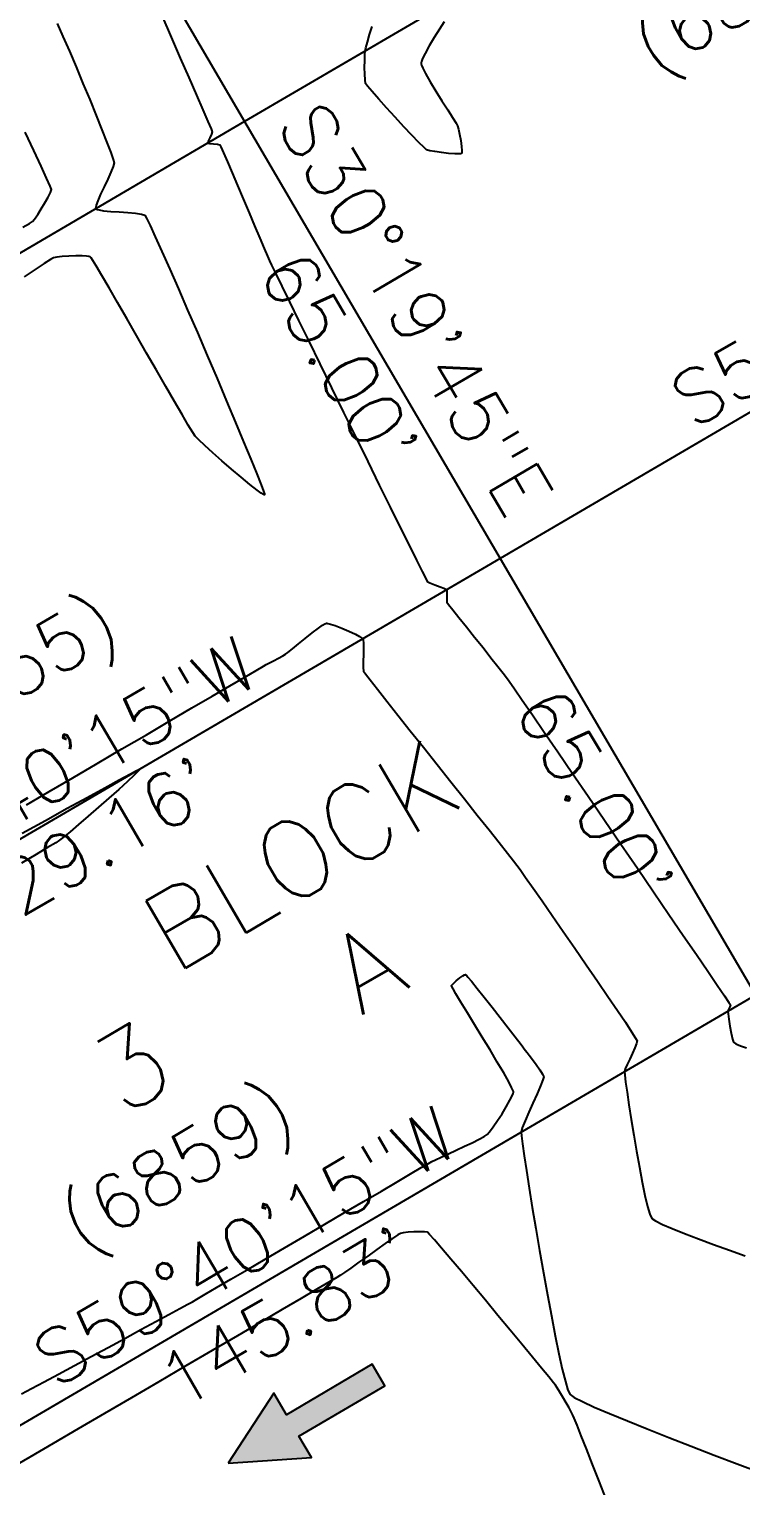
# Model space of a CAD drawing. Header units: feet. Extents: x 23 to 2149517, y -26 to 355304.
# Drawn here: x 2137540.5 to 2137632, y 340724.7 to 340911.8 of the extents above; entities that cross this region are included whole.
import ezdxf

# ---------------------------------------------------------------- set-up
doc = ezdxf.new("R2010")
doc.units = ezdxf.units.FT
doc.header["$MEASUREMENT"] = 0
for name, color, linetype in [('A-EC-CURLEX-MATTING', 6, 'Continuous'), ('A-EC-FLOW-ARROWS', 252, 'Continuous'), ('C-TOPO-MINR-N', 2, 'Continuous'), ('xhpc023-pt$0$A-ADDRESS-N', 6, 'Continuous'), ('xhpc023-pt$0$V-LOT-BLOCKS', 7, 'Continuous'), ('xhpc023-pt$0$V-LOT-NO', 6, 'Continuous'), ('xhpc023-pt$0$V-PROP-SUBD-N', 7, 'Continuous'), ('xhpc023-pt$0$V-SUBD-TEXT-N', 2, 'Continuous')]:
    doc.layers.add(name, color=color, linetype=linetype)
doc.styles.add('xhpc023-pt$0$L100', font='simplex', dxfattribs={"height": 10})
doc.styles.add('xhpc023-pt$0$L70', font='simplex.shx', dxfattribs={"height": 7})

# ---------------------------------------------------------------- blocks, each defined once
blk = doc.blocks.new('xhpc023-pt')
at = {"layer": 'xhpc023-pt$0$V-PROP-SUBD-N'}
for p, q in [((2137497.52, 341020.74), (2137666.68, 340731.59)), ((2137671.79, 340960.5), (2137568.22, 340899.9)), ((2137704.62, 340904.39), (2137601.04, 340843.8)), ((2137568.22, 340899.9), (2137463.76, 340838.79)), ((2137601.04, 340843.8), (2137489.55, 340778.57)), ((2137633.86, 340787.69), (2137507.99, 340714.05))]:
    blk.add_line(p, q, dxfattribs=at)
at = {"layer": 'xhpc023-pt$0$A-ADDRESS-N', "char_height": 7, "width": 77.1852, "attachment_point": 5, "rotation": 30.3291, "style": 'xhpc023-pt$0$L70'}
for s, insert in [('(6852)', (2137633.68, 340915.99)), ('\\pt77;(6855)', (2137537.54, 340827.38)), ('\\pt77;(6859)', (2137560.1, 340764.72))]:
    blk.add_mtext(s, dxfattribs=dict(at, insert=insert))
at = {"layer": 'xhpc023-pt$0$V-LOT-BLOCKS', "insert": (2137579.71, 340798.46, 572.7), "char_height": 10, "width": 34.0116, "attachment_point": 5, "rotation": 30.3291, "style": 'xhpc023-pt$0$L100'}
blk.add_mtext('BLOCK A', dxfattribs=at)
at = {"layer": 'xhpc023-pt$0$V-LOT-NO', "insert": (2137553.73, 340778.47, 572.4), "char_height": 10, "width": 34.0116, "attachment_point": 5, "rotation": 30.3291, "style": 'xhpc023-pt$0$L100'}
blk.add_mtext('3', dxfattribs=at)
at = {"layer": 'xhpc023-pt$0$V-SUBD-TEXT-N', "style": 'xhpc023-pt$0$L70'}
blk.add_text('S30°19\'45"E', height=7, rotation=300.3291, dxfattribs=at).set_placement((2137572.2, 340899.53))
at = {"layer": 'xhpc023-pt$0$V-SUBD-TEXT-N', "char_height": 7, "style": 'xhpc023-pt$0$L70'}
for s, insert, attachment_point, rotation in [('S59°40\'15"W', (2137651.94, 340875.61), 8, 30.3291), ("65.00'", (2137583.42, 340871.14), 2, 300.3291), ('S59°40\'15"W', (2137544.41, 340812.7), 8, 30.3291), ("65.00'", (2137616.24, 340815.04), 2, 300.3291), ("129.16'", (2137546.18, 340809.68), 2, 30.3291), ('S59°40\'15"W', (2137570.04, 340752.38), 8, 30.3291), ("145.83'", (2137571.81, 340749.36), 2, 30.3291)]:
    blk.add_mtext(s, dxfattribs=dict(at, insert=insert, attachment_point=attachment_point, rotation=rotation))
blk = doc.blocks.new('ARROW')
blk.add_hatch(color=256).paths.add_polyline_path([(0, 0), (12, 6), (12, 2), (28, 2), (28, -2), (12, -2), (12, -6)])
blk.add_lwpolyline([(0, 0), (12, 6), (12, 2), (28, 2), (28, -2), (12, -2), (12, -6), (0, 0)])

msp = doc.modelspace()

# ---------------------------------------------------------------- block references
at = {"layer": 'A-EC-CURLEX-MATTING'}
msp.add_blockref('xhpc023-pt', (0, 0), dxfattribs=at)

# ---------------------------------------------------------------- next in the draw order: hatches: boundary and pattern name
h = msp.add_hatch(dxfattribs=at)
h.set_pattern_fill('SQUARE', color=256, scale=60)
h.set_pattern_definition([(0, (-6.905, -4.04), (0, 7.5), [7.5, -7.5]), (90, (-6.905, -4.04), (-7.5, 5e-16), [7.5, -7.5])])
edge = h.paths.add_edge_path()
edge.add_arc((2138044.92, 340728.89), 582.55, 186.44584, 221.75502, ccw=False)
edge.add_arc((2136881.47, 340563.61), 593.06, 9.69591, 28.02375)
edge.add_line((2137404.99, 340842.25), (2137360.89, 340917.63))
edge.add_arc((2137447.71, 341046.59), 155.46, 211.2, 236.0487, ccw=False)
edge.add_line((2137314.74, 340966.06), (2137301.64, 340964.69))
edge.add_line((2137301.64, 340964.69), (2137293.91, 340952.91))
edge.add_line((2137293.91, 340952.91), (2137303.61, 340937.49))
edge.add_line((2137303.61, 340937.49), (2137345.99, 340840.89))
edge.add_line((2137345.99, 340840.89), (2137331.35, 340808.34))
edge.add_line((2137331.35, 340808.34), (2137355.48, 340807.85))
edge.add_line((2137355.48, 340807.85), (2137372.7, 340756.32))
edge.add_line((2137372.7, 340756.32), (2137351.03, 340683.38))
edge.add_line((2137351.03, 340683.38), (2137357.98, 340661.33))
edge.add_line((2137357.98, 340661.33), (2137454.6, 340604.08))
edge.add_line((2137454.6, 340604.08), (2137415.55, 340530.51))
edge.add_line((2137415.55, 340530.51), (2137390.5, 340493.75))
edge.add_line((2137390.5, 340493.75), (2137422.03, 340493.4))
edge.add_line((2137422.03, 340493.4), (2137396.26, 340470.45))
edge.add_line((2137396.26, 340470.45), (2137454.81, 340441.95))
edge.add_line((2137454.81, 340441.95), (2137478.72, 340421.22))
edge.add_line((2137478.72, 340421.22), (2137537.81, 340413.16))
edge.add_line((2137537.81, 340413.16), (2137543.89, 340415.23))
edge.add_line((2137543.89, 340415.23), (2137550, 340414.64))
edge.add_line((2137550, 340414.64), (2137577.55, 340364.92))
edge.add_line((2137577.55, 340364.92), (2137601.62, 340330.66))
edge.add_line((2137601.62, 340330.66), (2137610.34, 340340.94))

# ---------------------------------------------------------------- next in the draw order: linework, layer by layer
at = {"layer": 'C-TOPO-MINR-N', "color": 2, "linetype": 'Continuous', "lineweight": -3}
for points, elevation in [([(2137557.57, 340913.52), (2137558.78, 340910.75), (2137559.95, 340908.07), (2137561.04, 340905.56), (2137562.03, 340903.31), (2137562.86, 340901.4), (2137563.51, 340899.92), (2137563.92, 340898.96), (2137564.07, 340898.59), (2137563.97, 340898.3), (2137563.75, 340897.83), (2137563.55, 340897.38), (2137563.48, 340897.13), (2137563.73, 340897.07), (2137564.23, 340897.03), (2137564.75, 340896.99), (2137565.04, 340896.93), (2137565.18, 340896.64), (2137565.52, 340895.88), (2137566.01, 340894.75), (2137566.61, 340893.33), (2137567.3, 340891.71), (2137568.04, 340889.97), (2137568.79, 340888.2), (2137569.51, 340886.5), (2137570.17, 340884.93), (2137570.74, 340883.61), (2137571.17, 340882.6), (2137571.44, 340882), (2137571.69, 340881.46), (2137572.22, 340880.36), (2137573, 340878.77), (2137573.99, 340876.74), (2137575.16, 340874.36), (2137576.47, 340871.68), (2137577.89, 340868.77), (2137579.39, 340865.71), (2137580.94, 340862.55), (2137582.5, 340859.37), (2137584.04, 340856.24), (2137585.53, 340853.21), (2137586.93, 340850.37), (2137588.22, 340847.77), (2137589.35, 340845.49), (2137590.29, 340843.58), (2137591.02, 340842.13), (2137591.49, 340841.2), (2137591.69, 340840.84), (2137592.03, 340840.66), (2137592.64, 340840.41), (2137593.33, 340840.15), (2137593.81, 340839.97), (2137594.06, 340839.86), (2137594.16, 340839.8), (2137594.18, 340839.78), (2137594.19, 340839.75), (2137594.21, 340839.65), (2137594.22, 340839.41), (2137594.21, 340838.99), (2137594.2, 340838.48), (2137594.22, 340838.17), (2137594.43, 340837.88), (2137594.97, 340837.2), (2137595.75, 340836.21), (2137596.71, 340835), (2137597.77, 340833.68), (2137598.85, 340832.33), (2137599.87, 340831.04), (2137600.77, 340829.91), (2137601.46, 340829.03), (2137601.88, 340828.49), (2137602.2, 340828.03), (2137602.89, 340827.04), (2137603.9, 340825.57), (2137605.19, 340823.69), (2137606.72, 340821.45), (2137608.46, 340818.93), (2137610.35, 340816.17), (2137612.36, 340813.23), (2137614.45, 340810.18), (2137616.57, 340807.08), (2137618.69, 340803.99), (2137620.75, 340800.97), (2137622.73, 340798.07), (2137624.58, 340795.36), (2137626.26, 340792.9), (2137627.73, 340790.75), (2137628.94, 340788.97), (2137629.86, 340787.62), (2137630.44, 340786.76), (2137630.65, 340786.45), (2137630.56, 340786.21), (2137630.4, 340785.86), (2137630.3, 340785.61), (2137630.33, 340785.3), (2137630.42, 340784.61), (2137630.55, 340783.71), (2137630.71, 340782.8), (2137630.88, 340782.04), (2137631.04, 340781.63), (2137631.35, 340781.43), (2137631.94, 340781.19), (2137632.71, 340780.91)], 574), ([(2137593.87, 340912.73), (2137593.24, 340911.78), (2137592.58, 340910.72), (2137591.94, 340909.65), (2137591.41, 340908.67), (2137591.09, 340908.02), (2137590.95, 340907.64), (2137590.9, 340907.45), (2137590.9, 340907.38), (2137590.9, 340907.31), (2137590.96, 340907.13), (2137591.12, 340906.75), (2137591.47, 340906.06), (2137592.08, 340905.01), (2137592.8, 340903.82), (2137593.57, 340902.59), (2137594.31, 340901.43), (2137594.94, 340900.44), (2137595.39, 340899.71), (2137595.59, 340899.35), (2137595.7, 340898.95), (2137595.84, 340898.28), (2137595.98, 340897.49), (2137596.09, 340896.72), (2137596.14, 340896.21), (2137596.14, 340895.94), (2137596.12, 340895.83), (2137596.1, 340895.8), (2137596.08, 340895.79), (2137595.97, 340895.76), (2137595.72, 340895.75), (2137595.21, 340895.76), (2137594.4, 340895.82), (2137593.52, 340895.92), (2137592.68, 340896.04), (2137592, 340896.16), (2137591.6, 340896.28), (2137591.27, 340896.57), (2137590.61, 340897.22), (2137589.72, 340898.14), (2137588.68, 340899.25), (2137587.57, 340900.46), (2137586.46, 340901.67), (2137585.45, 340902.8), (2137584.61, 340903.76), (2137584.02, 340904.46), (2137583.77, 340904.81), (2137583.69, 340905.25), (2137583.65, 340905.98), (2137583.64, 340906.87), (2137583.65, 340907.76), (2137583.68, 340908.51), (2137583.72, 340908.97), (2137583.81, 340909.38), (2137584.01, 340910.11), (2137584.28, 340911.07), (2137584.6, 340912.13)], 574), ([(2137544.14, 340912.51), (2137544.89, 340910.85), (2137545.71, 340908.96), (2137546.58, 340906.92), (2137547.46, 340904.81), (2137548.33, 340902.72), (2137549.15, 340900.7), (2137549.9, 340898.85), (2137550.53, 340897.23), (2137551.02, 340895.94), (2137551.34, 340895.04), (2137551.45, 340894.61), (2137551.34, 340894.15), (2137551.05, 340893.42), (2137550.64, 340892.52), (2137550.18, 340891.54), (2137549.73, 340890.57), (2137549.36, 340889.72), (2137549.16, 340889.18), (2137549.09, 340888.89), (2137549.08, 340888.76), (2137549.1, 340888.72), (2137549.13, 340888.68), (2137549.24, 340888.62), (2137549.53, 340888.55), (2137550.11, 340888.46), (2137551.05, 340888.37), (2137552.12, 340888.3), (2137553.21, 340888.22), (2137554.2, 340888.14), (2137554.96, 340888.03), (2137555.39, 340887.88), (2137555.62, 340887.5), (2137556.08, 340886.54), (2137556.75, 340885.08), (2137557.6, 340883.2), (2137558.6, 340880.95), (2137559.71, 340878.42), (2137560.9, 340875.68), (2137562.15, 340872.79), (2137563.42, 340869.84), (2137564.68, 340866.89), (2137565.9, 340864.01), (2137567.05, 340861.27), (2137568.1, 340858.76), (2137569.03, 340856.53), (2137569.78, 340854.67), (2137570.35, 340853.24), (2137570.64, 340852.45), (2137570.76, 340852.1), (2137570.78, 340851.98), (2137570.78, 340851.96), (2137570.75, 340851.95), (2137570.64, 340851.99), (2137570.37, 340852.16), (2137569.82, 340852.56), (2137568.88, 340853.29), (2137567.76, 340854.22), (2137566.53, 340855.25), (2137565.29, 340856.33), (2137564.12, 340857.37), (2137563.1, 340858.29), (2137562.33, 340859.02), (2137561.87, 340859.49), (2137561.56, 340859.96), (2137560.98, 340860.91), (2137560.19, 340862.26), (2137559.21, 340863.93), (2137558.1, 340865.86), (2137556.89, 340867.97), (2137555.63, 340870.17), (2137554.35, 340872.41), (2137553.1, 340874.59), (2137551.91, 340876.66), (2137550.83, 340878.53), (2137549.9, 340880.12), (2137549.16, 340881.37), (2137548.73, 340882.06), (2137548.51, 340882.39), (2137548.43, 340882.5), (2137548.4, 340882.52), (2137548.35, 340882.54), (2137548.22, 340882.58), (2137547.91, 340882.62), (2137547.36, 340882.64), (2137546.53, 340882.65), (2137545.64, 340882.62), (2137544.79, 340882.56), (2137544.11, 340882.49), (2137543.69, 340882.42), (2137543.3, 340882.2), (2137542.49, 340881.69), (2137541.32, 340880.92), (2137539.9, 340879.98)], 573), ([(2137539.72, 340886.36), (2137540.59, 340886.82), (2137540.97, 340887.06), (2137541.25, 340887.39), (2137541.64, 340887.96), (2137542.1, 340888.68), (2137542.57, 340889.45), (2137542.98, 340890.18), (2137543.28, 340890.79), (2137543.4, 340891.17), (2137543.24, 340891.6), (2137542.79, 340892.63), (2137542.08, 340894.19), (2137541.16, 340896.19), (2137540.05, 340898.55)], 573), ([(2137540.2, 340812.14), (2137543.1, 340813.83), (2137546.15, 340815.62), (2137549.3, 340817.46), (2137552.47, 340819.32), (2137555.6, 340821.15), (2137558.61, 340822.92), (2137561.45, 340824.58), (2137564.05, 340826.1), (2137566.33, 340827.43), (2137568.23, 340828.55), (2137569.69, 340829.4), (2137570.63, 340829.95), (2137570.99, 340830.16), (2137571.35, 340830.35), (2137571.92, 340830.65), (2137572.57, 340830.98), (2137573.14, 340831.28), (2137573.49, 340831.48), (2137573.78, 340831.71), (2137574.36, 340832.18), (2137575.13, 340832.81), (2137576, 340833.52), (2137576.89, 340834.22), (2137577.7, 340834.84), (2137578.23, 340835.21), (2137578.53, 340835.39), (2137578.67, 340835.45), (2137578.72, 340835.46), (2137578.77, 340835.46), (2137578.93, 340835.44), (2137579.27, 340835.36), (2137579.85, 340835.16), (2137580.72, 340834.83), (2137581.62, 340834.44), (2137582.45, 340834.05), (2137582.97, 340833.77), (2137583.25, 340833.6), (2137583.36, 340833.51), (2137583.39, 340833.47), (2137583.41, 340833.42), (2137583.45, 340833.28), (2137583.49, 340832.94), (2137583.5, 340832.34), (2137583.48, 340831.44), (2137583.46, 340830.53), (2137583.45, 340829.77), (2137583.51, 340829.32), (2137583.74, 340828.98), (2137584.35, 340828.18), (2137585.29, 340826.98), (2137586.49, 340825.46), (2137587.9, 340823.66), (2137589.49, 340821.66), (2137591.19, 340819.53), (2137592.96, 340817.31), (2137594.73, 340815.08), (2137596.47, 340812.9), (2137598.12, 340810.83), (2137599.63, 340808.94), (2137600.94, 340807.28), (2137602.01, 340805.94), (2137602.78, 340804.95), (2137603.2, 340804.4), (2137603.61, 340803.83), (2137604.32, 340802.82), (2137605.28, 340801.45), (2137606.44, 340799.79), (2137607.75, 340797.91), (2137609.16, 340795.87), (2137610.63, 340793.74), (2137612.11, 340791.6), (2137613.55, 340789.5), (2137614.9, 340787.52), (2137616.11, 340785.73), (2137617.15, 340784.2), (2137617.94, 340782.99), (2137618.46, 340782.17), (2137618.65, 340781.82), (2137618.58, 340781.47), (2137618.36, 340780.91), (2137618.05, 340780.22), (2137617.7, 340779.48), (2137617.38, 340778.78), (2137617.13, 340778.21), (2137617.02, 340777.84), (2137617.05, 340777.44), (2137617.17, 340776.53), (2137617.35, 340775.22), (2137617.6, 340773.58), (2137617.89, 340771.71), (2137618.22, 340769.7), (2137618.57, 340767.63), (2137618.94, 340765.59), (2137619.3, 340763.67), (2137619.65, 340761.97), (2137619.99, 340760.56), (2137620.28, 340759.55), (2137620.54, 340759.01), (2137620.99, 340758.68), (2137621.89, 340758.24), (2137623.16, 340757.7), (2137624.73, 340757.08), (2137626.53, 340756.39), (2137628.47, 340755.67), (2137630.5, 340754.93), (2137632.54, 340754.19)], 573), ([(2137539.65, 340808.49), (2137542.63, 340810.14), (2137545.44, 340811.69), (2137548, 340813.1), (2137550.25, 340814.34), (2137552.12, 340815.36), (2137553.55, 340816.12), (2137554.32, 340816.53), (2137554.66, 340816.69), (2137554.77, 340816.74), (2137554.79, 340816.74), (2137554.79, 340816.72), (2137554.73, 340816.64), (2137554.52, 340816.41), (2137554.04, 340815.94), (2137553.16, 340815.12), (2137552.05, 340814.12), (2137550.78, 340813), (2137549.45, 340811.82), (2137548.12, 340810.66), (2137546.88, 340809.59), (2137545.8, 340808.68), (2137544.96, 340807.98), (2137544.45, 340807.58), (2137543.95, 340807.26), (2137542.92, 340806.64), (2137541.43, 340805.75), (2137539.55, 340804.65)], 572), ([(2137539.55, 340736.49), (2137540.85, 340737.17), (2137542.46, 340738.02), (2137544.31, 340739.01), (2137546.35, 340740.1), (2137548.49, 340741.26), (2137550.68, 340742.43), (2137552.84, 340743.6), (2137554.91, 340744.72), (2137556.82, 340745.76), (2137558.5, 340746.67), (2137559.88, 340747.42), (2137560.91, 340747.98), (2137561.51, 340748.31), (2137562.09, 340748.65), (2137563.14, 340749.26), (2137564.62, 340750.12), (2137566.44, 340751.19), (2137568.55, 340752.42), (2137570.87, 340753.79), (2137573.36, 340755.24), (2137575.92, 340756.75), (2137578.52, 340758.27), (2137581.07, 340759.77), (2137583.51, 340761.2), (2137585.79, 340762.53), (2137587.82, 340763.72), (2137589.55, 340764.74), (2137590.92, 340765.53), (2137591.85, 340766.07), (2137592.28, 340766.32), (2137592.75, 340766.55), (2137593.48, 340766.89), (2137594.4, 340767.31), (2137595.42, 340767.78), (2137596.47, 340768.27), (2137597.47, 340768.74), (2137598.34, 340769.17), (2137599, 340769.52), (2137599.37, 340769.77), (2137599.69, 340770.14), (2137600.16, 340770.76), (2137600.71, 340771.57), (2137601.29, 340772.46), (2137601.84, 340773.36), (2137602.31, 340774.19), (2137602.58, 340774.74), (2137602.71, 340775.06), (2137602.75, 340775.23), (2137602.75, 340775.29), (2137602.75, 340775.33), (2137602.7, 340775.48), (2137602.53, 340775.84), (2137602.16, 340776.54), (2137601.51, 340777.69), (2137600.68, 340779.09), (2137599.75, 340780.65), (2137598.76, 340782.29), (2137597.77, 340783.91), (2137596.84, 340785.43), (2137596.02, 340786.78), (2137595.37, 340787.86), (2137595, 340788.48), (2137594.84, 340788.78), (2137594.79, 340788.88), (2137594.79, 340788.9), (2137594.8, 340788.93), (2137594.87, 340789.02), (2137595.04, 340789.2), (2137595.39, 340789.51), (2137595.89, 340789.9), (2137596.26, 340790.16), (2137596.48, 340790.28), (2137596.58, 340790.32), (2137596.61, 340790.33), (2137596.63, 340790.31), (2137596.71, 340790.24), (2137596.92, 340790), (2137597.36, 340789.48), (2137598.1, 340788.55), (2137599.01, 340787.41), (2137600.02, 340786.13), (2137601.06, 340784.8), (2137602.07, 340783.5), (2137602.98, 340782.32), (2137603.74, 340781.34), (2137604.27, 340780.64), (2137604.52, 340780.32), (2137604.78, 340779.98), (2137605.2, 340779.42), (2137605.69, 340778.77), (2137606.15, 340778.11), (2137606.51, 340777.55), (2137606.66, 340777.19), (2137606.55, 340776.8), (2137606.24, 340776.03), (2137605.79, 340775), (2137605.26, 340773.83), (2137604.72, 340772.64), (2137604.25, 340771.53), (2137603.9, 340770.64), (2137603.74, 340770.07), (2137603.78, 340769.6), (2137603.91, 340768.57), (2137604.12, 340767.07), (2137604.42, 340765.15), (2137604.77, 340762.9), (2137605.18, 340760.4), (2137605.63, 340757.7), (2137606.11, 340754.88), (2137606.61, 340752.03), (2137607.12, 340749.2), (2137607.63, 340746.48), (2137608.13, 340743.93), (2137608.6, 340741.63), (2137609.03, 340739.66), (2137609.43, 340738.07), (2137609.76, 340736.96), (2137610.03, 340736.39), (2137610.54, 340736.02), (2137611.61, 340735.48), (2137613.15, 340734.77), (2137615.1, 340733.94), (2137617.4, 340732.99), (2137619.96, 340731.96), (2137622.72, 340730.87), (2137625.61, 340729.75), (2137628.56, 340728.61), (2137631.5, 340727.49), (2137634.36, 340726.41)], 572), ([(2137614.67, 340722.94), (2137613.78, 340725.24), (2137612.92, 340727.42), (2137612.14, 340729.4), (2137611.47, 340731.1), (2137610.93, 340732.45), (2137610.57, 340733.36), (2137610.41, 340733.75), (2137610.22, 340734.1), (2137609.91, 340734.66), (2137609.53, 340735.33), (2137609.11, 340736.04), (2137608.72, 340736.7), (2137608.39, 340737.24), (2137608.17, 340737.58), (2137607.91, 340737.91), (2137607.29, 340738.67), (2137606.36, 340739.79), (2137605.19, 340741.2), (2137603.83, 340742.85), (2137602.34, 340744.66), (2137600.76, 340746.56), (2137599.15, 340748.49), (2137597.57, 340750.38), (2137596.07, 340752.17), (2137594.7, 340753.79), (2137593.53, 340755.17), (2137592.6, 340756.25), (2137591.97, 340756.96), (2137591.7, 340757.24), (2137591.34, 340757.29), (2137590.73, 340757.3), (2137589.98, 340757.28), (2137589.23, 340757.23), (2137588.61, 340757.16), (2137588.23, 340757.09), (2137587.89, 340756.89), (2137587.21, 340756.43), (2137586.28, 340755.78), (2137585.19, 340755.01), (2137584.04, 340754.18), (2137582.9, 340753.37), (2137581.88, 340752.64), (2137581.07, 340752.07), (2137580.55, 340751.71), (2137580.09, 340751.44), (2137579.05, 340750.82), (2137577.49, 340749.91), (2137575.47, 340748.72), (2137573.06, 340747.31), (2137570.31, 340745.7), (2137567.29, 340743.93), (2137564.05, 340742.04), (2137560.67, 340740.06), (2137557.19, 340738.03), (2137553.68, 340735.98), (2137550.21, 340733.95), (2137546.83, 340731.98), (2137543.61, 340730.1), (2137540.61, 340728.34), (2137537.88, 340726.75)], 572)]:
    msp.add_lwpolyline(points, dxfattribs=dict(at, elevation=elevation))

# ---------------------------------------------------------------- next in the draw order: block references
at = {"layer": 'A-EC-FLOW-ARROWS', "xscale": -0.7999999999999997, "yscale": 0.8, "zscale": 0.8, "rotation": 210.4093834369042}
msp.add_blockref('ARROW', (2137566.12, 340727.56), dxfattribs=at)

doc.saveas('drawing.dxf')
